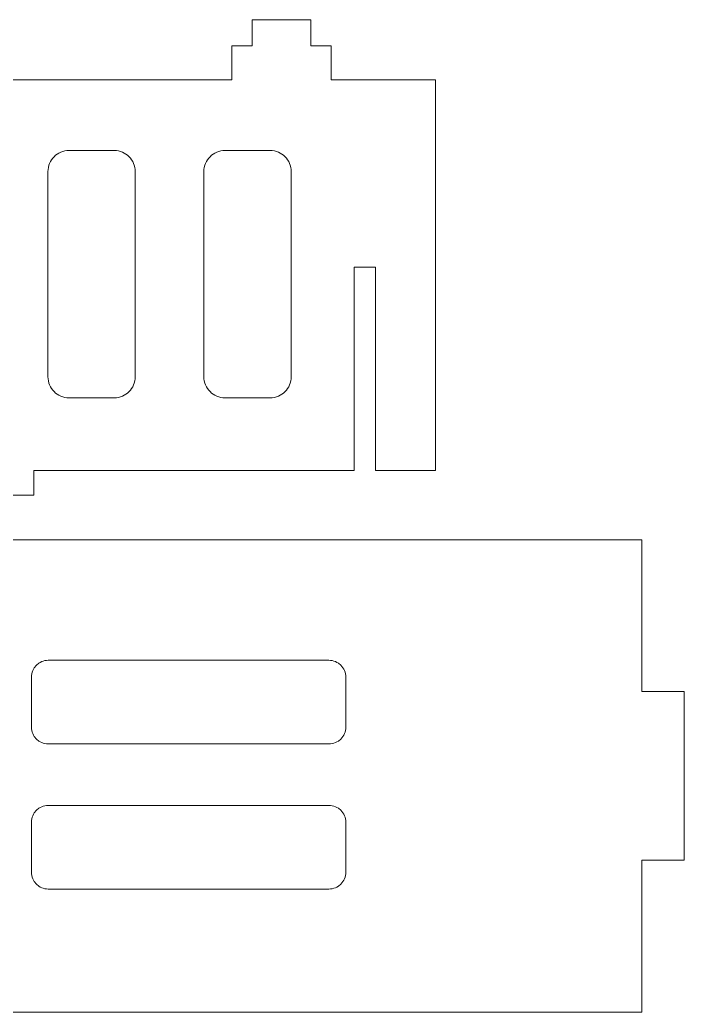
# Model space of a CAD drawing. Header units: millimetres. Extents: x -580 to 580, y -723 to 723.
# Drawn here: x 381.2 to 468.4, y -285.5 to -155.4 of the extents above; entities that cross this region are included whole.
import ezdxf

# ---------------------------------------------------------------- set-up
doc = ezdxf.new("R2010")
doc.units = ezdxf.units.MM
doc.header["$MEASUREMENT"] = 0
doc.layers.add('Camada 1', color=7, linetype='Continuous')

msp = doc.modelspace()

# ---------------------------------------------------------------- linework, layer by layer
at = {"layer": 'Camada 1', "color": 250, "lineweight": 9}
for points, knots in [([(277.954, -214.5025), (277.954, -214.5025), (211.0452, -214.5025), (211.0452, -214.5025), (211.0452, -214.5025), (211.0452, -214.5025), (211.0452, -187.8572), (211.0452, -187.8572), (211.0452, -187.8572), (211.0452, -187.8572), (208.2798, -187.8572), (208.2798, -187.8572), (208.2798, -187.8572), (208.2798, -187.8572), (208.2798, -214.5025), (208.2798, -214.5025), (208.2798, -214.5025), (208.2798, -214.5025), (201.1259, -214.5025), (201.1259, -214.5025), (201.1259, -214.5025), (201.1259, -214.5025), (201.1259, -163.2859), (201.1259, -163.2859), (201.1259, -163.2859), (201.1259, -163.2859), (215.4344, -163.2859), (215.4344, -163.2859), (215.4344, -163.2859), (215.4344, -163.2859), (215.4344, -158.8365), (215.4344, -158.8365), (215.4344, -158.8365), (215.4344, -158.8365), (218.1173, -158.8365), (218.1173, -158.8365), (218.1173, -158.8365), (218.1173, -158.8365), (218.1173, -155.4224), (218.1173, -155.4224), (218.1173, -155.4224), (218.1173, -155.4224), (225.8, -155.4224), (225.8, -155.4224), (225.8, -155.4224), (225.8, -155.4224), (225.8, -158.8365), (225.8, -158.8365), (225.8, -158.8365), (225.8, -158.8365), (228.4824, -158.8365), (228.4824, -158.8365), (228.4824, -158.8365), (228.4824, -158.8365), (228.4824, -163.2859), (228.4824, -163.2859), (228.4824, -163.2859), (228.4824, -163.2859), (311.6686, -163.2859), (311.6686, -163.2859), (311.6686, -163.2859), (311.6686, -163.2859), (311.6686, -158.8365), (311.6686, -158.8365), (311.6686, -158.8365), (311.6686, -158.8365), (314.3516, -158.8365), (314.3516, -158.8365), (314.3516, -158.8365), (314.3516, -158.8365), (314.3516, -155.4224), (314.3516, -155.4224), (314.3516, -155.4224), (314.3516, -155.4224), (322.0343, -155.4224), (322.0343, -155.4224), (322.0343, -155.4224), (322.0343, -155.4224), (322.0343, -158.8365), (322.0343, -158.8365), (322.0343, -158.8365), (322.0343, -158.8365), (324.7166, -158.8365), (324.7166, -158.8365), (324.7166, -158.8365), (324.7166, -158.8365), (324.7166, -163.2859), (324.7166, -163.2859), (324.7166, -163.2859), (324.7166, -163.2859), (409.009, -163.2859), (409.009, -163.2859), (409.009, -163.2859), (409.009, -163.2859), (409.009, -158.8365), (409.009, -158.8365), (409.009, -158.8365), (409.009, -158.8365), (411.6919, -158.8365), (411.6919, -158.8365), (411.6919, -158.8365), (411.6919, -158.8365), (411.6919, -155.4224), (411.6919, -155.4224), (411.6919, -155.4224), (411.6919, -155.4224), (419.3746, -155.4224), (419.3746, -155.4224), (419.3746, -155.4224), (419.3746, -155.4224), (419.3746, -158.8365), (419.3746, -158.8365), (419.3746, -158.8365), (419.3746, -158.8365), (422.057, -158.8365), (422.057, -158.8365), (422.057, -158.8365), (422.057, -158.8365), (422.057, -163.2859), (422.057, -163.2859), (422.057, -163.2859), (422.057, -163.2859), (435.7472, -163.2859), (435.7472, -163.2859), (435.7472, -163.2859), (435.7472, -163.2859), (435.7472, -214.5025), (435.7472, -214.5025), (435.7472, -214.5025), (435.7472, -214.5025), (427.8488, -214.5025), (427.8488, -214.5025), (427.8488, -214.5025), (427.8488, -214.5025), (427.8488, -187.8572), (427.8488, -187.8572), (427.8488, -187.8572), (427.8488, -187.8572), (425.0834, -187.8572), (425.0834, -187.8572), (425.0834, -187.8572), (425.0834, -187.8572), (425.0834, -214.5025), (425.0834, -214.5025), (425.0834, -214.5025), (425.0834, -214.5025), (383.0374, -214.5025), (383.0374, -214.5025), (383.0374, -214.5025), (383.0374, -214.5025), (383.0374, -217.7711), (383.0374, -217.7711), (383.0374, -217.7711), (383.0374, -217.7711), (360.9146, -217.7711), (360.9146, -217.7711), (360.9146, -217.7711), (360.9146, -217.7711), (360.9146, -214.5025), (360.9146, -214.5025), (360.9146, -214.5025), (360.9146, -214.5025), (300.0768, -214.5025), (300.0768, -214.5025), (300.0768, -214.5025), (300.0768, -214.5025), (300.0768, -217.7711), (300.0768, -217.7711), (300.0768, -217.7711), (300.0768, -217.7711), (277.954, -217.7711), (277.954, -217.7711), (277.954, -217.7711), (277.954, -217.7711), (277.954, -214.5025), (277.954, -214.5025), (277.954, -214.5025), (277.954, -214.5025), (277.954, -214.5025), (277.954, -214.5025)], [0, 0, 0, 0, 0.02173913, 0.02173913, 0.02173913, 0.02173913, 0.04347826, 0.04347826, 0.04347826, 0.04347826, 0.06521739, 0.06521739, 0.06521739, 0.06521739, 0.08695652, 0.08695652, 0.08695652, 0.08695652, 0.10869565, 0.10869565, 0.10869565, 0.10869565, 0.13043478, 0.13043478, 0.13043478, 0.13043478, 0.15217391, 0.15217391, 0.15217391, 0.15217391, 0.17391304, 0.17391304, 0.17391304, 0.17391304, 0.19565217, 0.19565217, 0.19565217, 0.19565217, 0.2173913, 0.2173913, 0.2173913, 0.2173913, 0.23913043, 0.23913043, 0.23913043, 0.23913043, 0.26086957, 0.26086957, 0.26086957, 0.26086957, 0.2826087, 0.2826087, 0.2826087, 0.2826087, 0.30434783, 0.30434783, 0.30434783, 0.30434783, 0.32608696, 0.32608696, 0.32608696, 0.32608696, 0.34782609, 0.34782609, 0.34782609, 0.34782609, 0.36956522, 0.36956522, 0.36956522, 0.36956522, 0.39130435, 0.39130435, 0.39130435, 0.39130435, 0.41304348, 0.41304348, 0.41304348, 0.41304348, 0.43478261, 0.43478261, 0.43478261, 0.43478261, 0.45652174, 0.45652174, 0.45652174, 0.45652174, 0.47826087, 0.47826087, 0.47826087, 0.47826087, 0.5, 0.5, 0.5, 0.5, 0.52173913, 0.52173913, 0.52173913, 0.52173913, 0.54347826, 0.54347826, 0.54347826, 0.54347826, 0.56521739, 0.56521739, 0.56521739, 0.56521739, 0.58695652, 0.58695652, 0.58695652, 0.58695652, 0.60869565, 0.60869565, 0.60869565, 0.60869565, 0.63043478, 0.63043478, 0.63043478, 0.63043478, 0.65217391, 0.65217391, 0.65217391, 0.65217391, 0.67391304, 0.67391304, 0.67391304, 0.67391304, 0.69565217, 0.69565217, 0.69565217, 0.69565217, 0.7173913, 0.7173913, 0.7173913, 0.7173913, 0.73913043, 0.73913043, 0.73913043, 0.73913043, 0.76086957, 0.76086957, 0.76086957, 0.76086957, 0.7826087, 0.7826087, 0.7826087, 0.7826087, 0.80434783, 0.80434783, 0.80434783, 0.80434783, 0.82608696, 0.82608696, 0.82608696, 0.82608696, 0.84782609, 0.84782609, 0.84782609, 0.84782609, 0.86956522, 0.86956522, 0.86956522, 0.86956522, 0.89130435, 0.89130435, 0.89130435, 0.89130435, 0.91304348, 0.91304348, 0.91304348, 0.91304348, 0.93478261, 0.93478261, 0.93478261, 0.93478261, 0.95652174, 0.95652174, 0.95652174, 0.95652174, 1, 1, 1, 1]), ([(77.4742, -285.5472), (77.4742, -285.5472), (77.4742, -276.7645), (77.4742, -276.7645), (77.4742, -276.7645), (77.4742, -276.7645), (89.4404, -276.7645), (89.4404, -276.7645), (89.4404, -276.7645), (89.4404, -276.7645), (89.4404, -273.9991), (89.4404, -273.9991), (89.4404, -273.9991), (89.4404, -273.9991), (77.4742, -273.9991), (77.4742, -273.9991), (77.4742, -273.9991), (77.4742, -273.9991), (77.4742, -265.6367), (77.4742, -265.6367), (77.4742, -265.6367), (77.4742, -265.6367), (71.9839, -265.6367), (71.9839, -265.6367), (71.9839, -265.6367), (71.9839, -265.6367), (71.9839, -255.958), (71.9839, -255.958), (71.9839, -255.958), (71.9839, -255.958), (89.4404, -255.958), (89.4404, -255.958), (89.4404, -255.958), (89.4404, -255.958), (89.4404, -253.1926), (89.4404, -253.1926), (89.4404, -253.1926), (89.4404, -253.1926), (71.9839, -253.1926), (71.9839, -253.1926), (71.9839, -253.1926), (71.9839, -253.1926), (71.9839, -243.5139), (71.9839, -243.5139), (71.9839, -243.5139), (71.9839, -243.5139), (77.4742, -243.5139), (77.4742, -243.5139), (77.4742, -243.5139), (77.4742, -243.5139), (77.4742, -235.2842), (77.4742, -235.2842), (77.4742, -235.2842), (77.4742, -235.2842), (89.4404, -235.2842), (89.4404, -235.2842), (89.4404, -235.2842), (89.4404, -235.2842), (89.4404, -232.5188), (89.4404, -232.5188), (89.4404, -232.5188), (89.4404, -232.5188), (77.4742, -232.5188), (77.4742, -232.5188), (77.4742, -232.5188), (77.4742, -232.5188), (77.4742, -223.6033), (77.4742, -223.6033), (77.4742, -223.6033), (77.4742, -223.6033), (462.8193, -223.6033), (462.8193, -223.6033), (462.8193, -223.6033), (462.8193, -223.6033), (462.8193, -243.5139), (462.8193, -243.5139), (462.8193, -243.5139), (462.8193, -243.5139), (468.36, -243.5139), (468.36, -243.5139), (468.36, -243.5139), (468.36, -243.5139), (468.36, -265.6367), (468.36, -265.6367), (468.36, -265.6367), (468.36, -265.6367), (462.8193, -265.6367), (462.8193, -265.6367), (462.8193, -265.6367), (462.8193, -265.6367), (462.8193, -285.5472), (462.8193, -285.5472), (462.8193, -285.5472), (462.8193, -285.5472), (77.4742, -285.5472), (77.4742, -285.5472), (77.4742, -285.5472), (77.4742, -285.5472), (77.4742, -285.5472), (77.4742, -285.5472)], [0, 0, 0, 0, 0.03846154, 0.03846154, 0.03846154, 0.03846154, 0.07692308, 0.07692308, 0.07692308, 0.07692308, 0.11538462, 0.11538462, 0.11538462, 0.11538462, 0.15384615, 0.15384615, 0.15384615, 0.15384615, 0.19230769, 0.19230769, 0.19230769, 0.19230769, 0.23076923, 0.23076923, 0.23076923, 0.23076923, 0.26923077, 0.26923077, 0.26923077, 0.26923077, 0.30769231, 0.30769231, 0.30769231, 0.30769231, 0.34615385, 0.34615385, 0.34615385, 0.34615385, 0.38461538, 0.38461538, 0.38461538, 0.38461538, 0.42307692, 0.42307692, 0.42307692, 0.42307692, 0.46153846, 0.46153846, 0.46153846, 0.46153846, 0.5, 0.5, 0.5, 0.5, 0.53846154, 0.53846154, 0.53846154, 0.53846154, 0.57692308, 0.57692308, 0.57692308, 0.57692308, 0.61538462, 0.61538462, 0.61538462, 0.61538462, 0.65384615, 0.65384615, 0.65384615, 0.65384615, 0.69230769, 0.69230769, 0.69230769, 0.69230769, 0.73076923, 0.73076923, 0.73076923, 0.73076923, 0.76923077, 0.76923077, 0.76923077, 0.76923077, 0.80769231, 0.80769231, 0.80769231, 0.80769231, 0.84615385, 0.84615385, 0.84615385, 0.84615385, 0.88461538, 0.88461538, 0.88461538, 0.88461538, 0.92307692, 0.92307692, 0.92307692, 0.92307692, 1, 1, 1, 1])]:
    msp.add_open_spline(points, degree=3, knots=knots, dxfattribs=at)
at = {"layer": 'Camada 1', "color": 240, "lineweight": 9}
for points, knots in [([(384.8835, -175.3191), (384.8835, -175.3191), (384.8835, -202.226), (384.8835, -202.226), (384.8835, -202.226), (384.8835, -202.226), (384.8979, -202.5077), (384.8979, -202.5077), (384.8979, -202.5077), (384.8979, -202.5077), (384.94, -202.7814), (384.94, -202.7814), (384.94, -202.7814), (384.94, -202.7814), (385.0084, -203.0459), (385.0084, -203.0459), (385.0084, -203.0459), (385.0084, -203.0459), (385.1018, -203.2997), (385.1018, -203.2997), (385.1018, -203.2997), (385.1018, -203.2997), (385.2186, -203.5413), (385.2186, -203.5413), (385.2186, -203.5413), (385.2186, -203.5413), (385.3575, -203.7693), (385.3575, -203.7693), (385.3575, -203.7693), (385.3575, -203.7693), (385.5171, -203.9823), (385.5171, -203.9823), (385.5171, -203.9823), (385.5171, -203.9823), (385.6959, -204.1789), (385.6959, -204.1789), (385.6959, -204.1789), (385.6959, -204.1789), (385.8925, -204.3578), (385.8925, -204.3578), (385.8925, -204.3578), (385.8925, -204.3578), (386.1055, -204.5173), (386.1055, -204.5173), (386.1055, -204.5173), (386.1055, -204.5173), (386.3336, -204.6562), (386.3336, -204.6562), (386.3336, -204.6562), (386.3336, -204.6562), (386.5752, -204.773), (386.5752, -204.773), (386.5752, -204.773), (386.5752, -204.773), (386.8289, -204.8664), (386.8289, -204.8664), (386.8289, -204.8664), (386.8289, -204.8664), (387.0934, -204.9348), (387.0934, -204.9348), (387.0934, -204.9348), (387.0934, -204.9348), (387.3672, -204.9769), (387.3672, -204.9769), (387.3672, -204.9769), (387.3672, -204.9769), (387.6489, -204.9913), (387.6489, -204.9913), (387.6489, -204.9913), (387.6489, -204.9913), (393.5811, -204.9913), (393.5811, -204.9913), (393.5811, -204.9913), (393.5811, -204.9913), (393.8628, -204.9769), (393.8628, -204.9769), (393.8628, -204.9769), (393.8628, -204.9769), (394.1367, -204.9348), (394.1367, -204.9348), (394.1367, -204.9348), (394.1367, -204.9348), (394.4011, -204.8664), (394.4011, -204.8664), (394.4011, -204.8664), (394.4011, -204.8664), (394.6549, -204.773), (394.6549, -204.773), (394.6549, -204.773), (394.6549, -204.773), (394.8965, -204.6562), (394.8965, -204.6562), (394.8965, -204.6562), (394.8965, -204.6562), (395.1245, -204.5173), (395.1245, -204.5173), (395.1245, -204.5173), (395.1245, -204.5173), (395.3376, -204.3578), (395.3376, -204.3578), (395.3376, -204.3578), (395.3376, -204.3578), (395.5342, -204.1789), (395.5342, -204.1789), (395.5342, -204.1789), (395.5342, -204.1789), (395.713, -203.9823), (395.713, -203.9823), (395.713, -203.9823), (395.713, -203.9823), (395.8726, -203.7693), (395.8726, -203.7693), (395.8726, -203.7693), (395.8726, -203.7693), (396.0115, -203.5413), (396.0115, -203.5413), (396.0115, -203.5413), (396.0115, -203.5413), (396.1283, -203.2997), (396.1283, -203.2997), (396.1283, -203.2997), (396.1283, -203.2997), (396.2216, -203.0459), (396.2216, -203.0459), (396.2216, -203.0459), (396.2216, -203.0459), (396.29, -202.7814), (396.29, -202.7814), (396.29, -202.7814), (396.29, -202.7814), (396.3322, -202.5077), (396.3322, -202.5077), (396.3322, -202.5077), (396.3322, -202.5077), (396.3465, -202.226), (396.3465, -202.226), (396.3465, -202.226), (396.3465, -202.226), (396.3465, -175.3191), (396.3465, -175.3191), (396.3465, -175.3191), (396.3465, -175.3191), (396.3322, -175.0374), (396.3322, -175.0374), (396.3322, -175.0374), (396.3322, -175.0374), (396.29, -174.7635), (396.29, -174.7635), (396.29, -174.7635), (396.29, -174.7635), (396.2216, -174.4991), (396.2216, -174.4991), (396.2216, -174.4991), (396.2216, -174.4991), (396.1283, -174.2453), (396.1283, -174.2453), (396.1283, -174.2453), (396.1283, -174.2453), (396.0115, -174.0037), (396.0115, -174.0037), (396.0115, -174.0037), (396.0115, -174.0037), (395.8726, -173.7757), (395.8726, -173.7757), (395.8726, -173.7757), (395.8726, -173.7757), (395.713, -173.5626), (395.713, -173.5626), (395.713, -173.5626), (395.713, -173.5626), (395.5342, -173.366), (395.5342, -173.366), (395.5342, -173.366), (395.5342, -173.366), (395.3376, -173.1872), (395.3376, -173.1872), (395.3376, -173.1872), (395.3376, -173.1872), (395.1245, -173.0276), (395.1245, -173.0276), (395.1245, -173.0276), (395.1245, -173.0276), (394.8965, -172.8887), (394.8965, -172.8887), (394.8965, -172.8887), (394.8965, -172.8887), (394.6549, -172.7719), (394.6549, -172.7719), (394.6549, -172.7719), (394.6549, -172.7719), (394.4011, -172.6785), (394.4011, -172.6785), (394.4011, -172.6785), (394.4011, -172.6785), (394.1367, -172.6101), (394.1367, -172.6101), (394.1367, -172.6101), (394.1367, -172.6101), (393.8628, -172.568), (393.8628, -172.568), (393.8628, -172.568), (393.8628, -172.568), (393.5811, -172.5537), (393.5811, -172.5537), (393.5811, -172.5537), (393.5811, -172.5537), (387.6489, -172.5537), (387.6489, -172.5537), (387.6489, -172.5537), (387.6489, -172.5537), (387.3672, -172.568), (387.3672, -172.568), (387.3672, -172.568), (387.3672, -172.568), (387.0934, -172.6101), (387.0934, -172.6101), (387.0934, -172.6101), (387.0934, -172.6101), (386.8289, -172.6785), (386.8289, -172.6785), (386.8289, -172.6785), (386.8289, -172.6785), (386.5752, -172.7719), (386.5752, -172.7719), (386.5752, -172.7719), (386.5752, -172.7719), (386.3336, -172.8887), (386.3336, -172.8887), (386.3336, -172.8887), (386.3336, -172.8887), (386.1055, -173.0276), (386.1055, -173.0276), (386.1055, -173.0276), (386.1055, -173.0276), (385.8925, -173.1872), (385.8925, -173.1872), (385.8925, -173.1872), (385.8925, -173.1872), (385.6959, -173.366), (385.6959, -173.366), (385.6959, -173.366), (385.6959, -173.366), (385.5171, -173.5626), (385.5171, -173.5626), (385.5171, -173.5626), (385.5171, -173.5626), (385.3575, -173.7757), (385.3575, -173.7757), (385.3575, -173.7757), (385.3575, -173.7757), (385.2186, -174.0037), (385.2186, -174.0037), (385.2186, -174.0037), (385.2186, -174.0037), (385.1018, -174.2453), (385.1018, -174.2453), (385.1018, -174.2453), (385.1018, -174.2453), (385.0084, -174.4991), (385.0084, -174.4991), (385.0084, -174.4991), (385.0084, -174.4991), (384.94, -174.7635), (384.94, -174.7635), (384.94, -174.7635), (384.94, -174.7635), (384.8979, -175.0374), (384.8979, -175.0374), (384.8979, -175.0374), (384.8979, -175.0374), (384.8835, -175.3191), (384.8835, -175.3191), (384.8835, -175.3191), (384.8835, -175.3191), (384.8835, -175.3191), (384.8835, -175.3191)], [0, 0, 0, 0, 0.01428571, 0.01428571, 0.01428571, 0.01428571, 0.02857143, 0.02857143, 0.02857143, 0.02857143, 0.04285714, 0.04285714, 0.04285714, 0.04285714, 0.05714286, 0.05714286, 0.05714286, 0.05714286, 0.07142857, 0.07142857, 0.07142857, 0.07142857, 0.08571429, 0.08571429, 0.08571429, 0.08571429, 0.1, 0.1, 0.1, 0.1, 0.11428571, 0.11428571, 0.11428571, 0.11428571, 0.12857143, 0.12857143, 0.12857143, 0.12857143, 0.14285714, 0.14285714, 0.14285714, 0.14285714, 0.15714286, 0.15714286, 0.15714286, 0.15714286, 0.17142857, 0.17142857, 0.17142857, 0.17142857, 0.18571429, 0.18571429, 0.18571429, 0.18571429, 0.2, 0.2, 0.2, 0.2, 0.21428571, 0.21428571, 0.21428571, 0.21428571, 0.22857143, 0.22857143, 0.22857143, 0.22857143, 0.24285714, 0.24285714, 0.24285714, 0.24285714, 0.25714286, 0.25714286, 0.25714286, 0.25714286, 0.27142857, 0.27142857, 0.27142857, 0.27142857, 0.28571429, 0.28571429, 0.28571429, 0.28571429, 0.3, 0.3, 0.3, 0.3, 0.31428571, 0.31428571, 0.31428571, 0.31428571, 0.32857143, 0.32857143, 0.32857143, 0.32857143, 0.34285714, 0.34285714, 0.34285714, 0.34285714, 0.35714286, 0.35714286, 0.35714286, 0.35714286, 0.37142857, 0.37142857, 0.37142857, 0.37142857, 0.38571429, 0.38571429, 0.38571429, 0.38571429, 0.4, 0.4, 0.4, 0.4, 0.41428571, 0.41428571, 0.41428571, 0.41428571, 0.42857143, 0.42857143, 0.42857143, 0.42857143, 0.44285714, 0.44285714, 0.44285714, 0.44285714, 0.45714286, 0.45714286, 0.45714286, 0.45714286, 0.47142857, 0.47142857, 0.47142857, 0.47142857, 0.48571429, 0.48571429, 0.48571429, 0.48571429, 0.5, 0.5, 0.5, 0.5, 0.51428571, 0.51428571, 0.51428571, 0.51428571, 0.52857143, 0.52857143, 0.52857143, 0.52857143, 0.54285714, 0.54285714, 0.54285714, 0.54285714, 0.55714286, 0.55714286, 0.55714286, 0.55714286, 0.57142857, 0.57142857, 0.57142857, 0.57142857, 0.58571429, 0.58571429, 0.58571429, 0.58571429, 0.6, 0.6, 0.6, 0.6, 0.61428571, 0.61428571, 0.61428571, 0.61428571, 0.62857143, 0.62857143, 0.62857143, 0.62857143, 0.64285714, 0.64285714, 0.64285714, 0.64285714, 0.65714286, 0.65714286, 0.65714286, 0.65714286, 0.67142857, 0.67142857, 0.67142857, 0.67142857, 0.68571429, 0.68571429, 0.68571429, 0.68571429, 0.7, 0.7, 0.7, 0.7, 0.71428571, 0.71428571, 0.71428571, 0.71428571, 0.72857143, 0.72857143, 0.72857143, 0.72857143, 0.74285714, 0.74285714, 0.74285714, 0.74285714, 0.75714286, 0.75714286, 0.75714286, 0.75714286, 0.77142857, 0.77142857, 0.77142857, 0.77142857, 0.78571429, 0.78571429, 0.78571429, 0.78571429, 0.8, 0.8, 0.8, 0.8, 0.81428571, 0.81428571, 0.81428571, 0.81428571, 0.82857143, 0.82857143, 0.82857143, 0.82857143, 0.84285714, 0.84285714, 0.84285714, 0.84285714, 0.85714286, 0.85714286, 0.85714286, 0.85714286, 0.87142857, 0.87142857, 0.87142857, 0.87142857, 0.88571429, 0.88571429, 0.88571429, 0.88571429, 0.9, 0.9, 0.9, 0.9, 0.91428571, 0.91428571, 0.91428571, 0.91428571, 0.92857143, 0.92857143, 0.92857143, 0.92857143, 0.94285714, 0.94285714, 0.94285714, 0.94285714, 0.95714286, 0.95714286, 0.95714286, 0.95714286, 0.97142857, 0.97142857, 0.97142857, 0.97142857, 1, 1, 1, 1]), ([(405.3471, -175.3191), (405.3471, -175.3191), (405.3471, -202.226), (405.3471, -202.226), (405.3471, -202.226), (405.3471, -202.226), (405.3615, -202.5077), (405.3615, -202.5077), (405.3615, -202.5077), (405.3615, -202.5077), (405.4036, -202.7814), (405.4036, -202.7814), (405.4036, -202.7814), (405.4036, -202.7814), (405.472, -203.0459), (405.472, -203.0459), (405.472, -203.0459), (405.472, -203.0459), (405.5654, -203.2997), (405.5654, -203.2997), (405.5654, -203.2997), (405.5654, -203.2997), (405.6822, -203.5413), (405.6822, -203.5413), (405.6822, -203.5413), (405.6822, -203.5413), (405.8211, -203.7693), (405.8211, -203.7693), (405.8211, -203.7693), (405.8211, -203.7693), (405.9807, -203.9823), (405.9807, -203.9823), (405.9807, -203.9823), (405.9807, -203.9823), (406.1595, -204.1789), (406.1595, -204.1789), (406.1595, -204.1789), (406.1595, -204.1789), (406.3561, -204.3578), (406.3561, -204.3578), (406.3561, -204.3578), (406.3561, -204.3578), (406.5691, -204.5173), (406.5691, -204.5173), (406.5691, -204.5173), (406.5691, -204.5173), (406.7972, -204.6562), (406.7972, -204.6562), (406.7972, -204.6562), (406.7972, -204.6562), (407.0388, -204.773), (407.0388, -204.773), (407.0388, -204.773), (407.0388, -204.773), (407.2925, -204.8664), (407.2925, -204.8664), (407.2925, -204.8664), (407.2925, -204.8664), (407.557, -204.9348), (407.557, -204.9348), (407.557, -204.9348), (407.557, -204.9348), (407.8308, -204.9769), (407.8308, -204.9769), (407.8308, -204.9769), (407.8308, -204.9769), (408.1125, -204.9913), (408.1125, -204.9913), (408.1125, -204.9913), (408.1125, -204.9913), (414.0447, -204.9913), (414.0447, -204.9913), (414.0447, -204.9913), (414.0447, -204.9913), (414.3264, -204.9769), (414.3264, -204.9769), (414.3264, -204.9769), (414.3264, -204.9769), (414.6003, -204.9348), (414.6003, -204.9348), (414.6003, -204.9348), (414.6003, -204.9348), (414.8647, -204.8664), (414.8647, -204.8664), (414.8647, -204.8664), (414.8647, -204.8664), (415.1185, -204.773), (415.1185, -204.773), (415.1185, -204.773), (415.1185, -204.773), (415.3601, -204.6562), (415.3601, -204.6562), (415.3601, -204.6562), (415.3601, -204.6562), (415.5881, -204.5173), (415.5881, -204.5173), (415.5881, -204.5173), (415.5881, -204.5173), (415.8012, -204.3578), (415.8012, -204.3578), (415.8012, -204.3578), (415.8012, -204.3578), (415.9978, -204.1789), (415.9978, -204.1789), (415.9978, -204.1789), (415.9978, -204.1789), (416.1766, -203.9823), (416.1766, -203.9823), (416.1766, -203.9823), (416.1766, -203.9823), (416.3362, -203.7693), (416.3362, -203.7693), (416.3362, -203.7693), (416.3362, -203.7693), (416.4751, -203.5413), (416.4751, -203.5413), (416.4751, -203.5413), (416.4751, -203.5413), (416.5919, -203.2997), (416.5919, -203.2997), (416.5919, -203.2997), (416.5919, -203.2997), (416.6852, -203.0459), (416.6852, -203.0459), (416.6852, -203.0459), (416.6852, -203.0459), (416.7536, -202.7814), (416.7536, -202.7814), (416.7536, -202.7814), (416.7536, -202.7814), (416.7958, -202.5077), (416.7958, -202.5077), (416.7958, -202.5077), (416.7958, -202.5077), (416.8101, -202.226), (416.8101, -202.226), (416.8101, -202.226), (416.8101, -202.226), (416.8101, -175.3191), (416.8101, -175.3191), (416.8101, -175.3191), (416.8101, -175.3191), (416.7958, -175.0374), (416.7958, -175.0374), (416.7958, -175.0374), (416.7958, -175.0374), (416.7536, -174.7635), (416.7536, -174.7635), (416.7536, -174.7635), (416.7536, -174.7635), (416.6852, -174.4991), (416.6852, -174.4991), (416.6852, -174.4991), (416.6852, -174.4991), (416.5919, -174.2453), (416.5919, -174.2453), (416.5919, -174.2453), (416.5919, -174.2453), (416.4751, -174.0037), (416.4751, -174.0037), (416.4751, -174.0037), (416.4751, -174.0037), (416.3362, -173.7757), (416.3362, -173.7757), (416.3362, -173.7757), (416.3362, -173.7757), (416.1766, -173.5626), (416.1766, -173.5626), (416.1766, -173.5626), (416.1766, -173.5626), (415.9978, -173.366), (415.9978, -173.366), (415.9978, -173.366), (415.9978, -173.366), (415.8012, -173.1872), (415.8012, -173.1872), (415.8012, -173.1872), (415.8012, -173.1872), (415.5881, -173.0276), (415.5881, -173.0276), (415.5881, -173.0276), (415.5881, -173.0276), (415.3601, -172.8887), (415.3601, -172.8887), (415.3601, -172.8887), (415.3601, -172.8887), (415.1185, -172.7719), (415.1185, -172.7719), (415.1185, -172.7719), (415.1185, -172.7719), (414.8647, -172.6785), (414.8647, -172.6785), (414.8647, -172.6785), (414.8647, -172.6785), (414.6003, -172.6101), (414.6003, -172.6101), (414.6003, -172.6101), (414.6003, -172.6101), (414.3264, -172.568), (414.3264, -172.568), (414.3264, -172.568), (414.3264, -172.568), (414.0447, -172.5537), (414.0447, -172.5537), (414.0447, -172.5537), (414.0447, -172.5537), (408.1125, -172.5537), (408.1125, -172.5537), (408.1125, -172.5537), (408.1125, -172.5537), (407.8308, -172.568), (407.8308, -172.568), (407.8308, -172.568), (407.8308, -172.568), (407.557, -172.6101), (407.557, -172.6101), (407.557, -172.6101), (407.557, -172.6101), (407.2925, -172.6785), (407.2925, -172.6785), (407.2925, -172.6785), (407.2925, -172.6785), (407.0388, -172.7719), (407.0388, -172.7719), (407.0388, -172.7719), (407.0388, -172.7719), (406.7972, -172.8887), (406.7972, -172.8887), (406.7972, -172.8887), (406.7972, -172.8887), (406.5691, -173.0276), (406.5691, -173.0276), (406.5691, -173.0276), (406.5691, -173.0276), (406.3561, -173.1872), (406.3561, -173.1872), (406.3561, -173.1872), (406.3561, -173.1872), (406.1595, -173.366), (406.1595, -173.366), (406.1595, -173.366), (406.1595, -173.366), (405.9807, -173.5626), (405.9807, -173.5626), (405.9807, -173.5626), (405.9807, -173.5626), (405.8211, -173.7757), (405.8211, -173.7757), (405.8211, -173.7757), (405.8211, -173.7757), (405.6822, -174.0037), (405.6822, -174.0037), (405.6822, -174.0037), (405.6822, -174.0037), (405.5654, -174.2453), (405.5654, -174.2453), (405.5654, -174.2453), (405.5654, -174.2453), (405.472, -174.4991), (405.472, -174.4991), (405.472, -174.4991), (405.472, -174.4991), (405.4036, -174.7635), (405.4036, -174.7635), (405.4036, -174.7635), (405.4036, -174.7635), (405.3615, -175.0374), (405.3615, -175.0374), (405.3615, -175.0374), (405.3615, -175.0374), (405.3471, -175.3191), (405.3471, -175.3191), (405.3471, -175.3191), (405.3471, -175.3191), (405.3471, -175.3191), (405.3471, -175.3191)], [0, 0, 0, 0, 0.01428571, 0.01428571, 0.01428571, 0.01428571, 0.02857143, 0.02857143, 0.02857143, 0.02857143, 0.04285714, 0.04285714, 0.04285714, 0.04285714, 0.05714286, 0.05714286, 0.05714286, 0.05714286, 0.07142857, 0.07142857, 0.07142857, 0.07142857, 0.08571429, 0.08571429, 0.08571429, 0.08571429, 0.1, 0.1, 0.1, 0.1, 0.11428571, 0.11428571, 0.11428571, 0.11428571, 0.12857143, 0.12857143, 0.12857143, 0.12857143, 0.14285714, 0.14285714, 0.14285714, 0.14285714, 0.15714286, 0.15714286, 0.15714286, 0.15714286, 0.17142857, 0.17142857, 0.17142857, 0.17142857, 0.18571429, 0.18571429, 0.18571429, 0.18571429, 0.2, 0.2, 0.2, 0.2, 0.21428571, 0.21428571, 0.21428571, 0.21428571, 0.22857143, 0.22857143, 0.22857143, 0.22857143, 0.24285714, 0.24285714, 0.24285714, 0.24285714, 0.25714286, 0.25714286, 0.25714286, 0.25714286, 0.27142857, 0.27142857, 0.27142857, 0.27142857, 0.28571429, 0.28571429, 0.28571429, 0.28571429, 0.3, 0.3, 0.3, 0.3, 0.31428571, 0.31428571, 0.31428571, 0.31428571, 0.32857143, 0.32857143, 0.32857143, 0.32857143, 0.34285714, 0.34285714, 0.34285714, 0.34285714, 0.35714286, 0.35714286, 0.35714286, 0.35714286, 0.37142857, 0.37142857, 0.37142857, 0.37142857, 0.38571429, 0.38571429, 0.38571429, 0.38571429, 0.4, 0.4, 0.4, 0.4, 0.41428571, 0.41428571, 0.41428571, 0.41428571, 0.42857143, 0.42857143, 0.42857143, 0.42857143, 0.44285714, 0.44285714, 0.44285714, 0.44285714, 0.45714286, 0.45714286, 0.45714286, 0.45714286, 0.47142857, 0.47142857, 0.47142857, 0.47142857, 0.48571429, 0.48571429, 0.48571429, 0.48571429, 0.5, 0.5, 0.5, 0.5, 0.51428571, 0.51428571, 0.51428571, 0.51428571, 0.52857143, 0.52857143, 0.52857143, 0.52857143, 0.54285714, 0.54285714, 0.54285714, 0.54285714, 0.55714286, 0.55714286, 0.55714286, 0.55714286, 0.57142857, 0.57142857, 0.57142857, 0.57142857, 0.58571429, 0.58571429, 0.58571429, 0.58571429, 0.6, 0.6, 0.6, 0.6, 0.61428571, 0.61428571, 0.61428571, 0.61428571, 0.62857143, 0.62857143, 0.62857143, 0.62857143, 0.64285714, 0.64285714, 0.64285714, 0.64285714, 0.65714286, 0.65714286, 0.65714286, 0.65714286, 0.67142857, 0.67142857, 0.67142857, 0.67142857, 0.68571429, 0.68571429, 0.68571429, 0.68571429, 0.7, 0.7, 0.7, 0.7, 0.71428571, 0.71428571, 0.71428571, 0.71428571, 0.72857143, 0.72857143, 0.72857143, 0.72857143, 0.74285714, 0.74285714, 0.74285714, 0.74285714, 0.75714286, 0.75714286, 0.75714286, 0.75714286, 0.77142857, 0.77142857, 0.77142857, 0.77142857, 0.78571429, 0.78571429, 0.78571429, 0.78571429, 0.8, 0.8, 0.8, 0.8, 0.81428571, 0.81428571, 0.81428571, 0.81428571, 0.82857143, 0.82857143, 0.82857143, 0.82857143, 0.84285714, 0.84285714, 0.84285714, 0.84285714, 0.85714286, 0.85714286, 0.85714286, 0.85714286, 0.87142857, 0.87142857, 0.87142857, 0.87142857, 0.88571429, 0.88571429, 0.88571429, 0.88571429, 0.9, 0.9, 0.9, 0.9, 0.91428571, 0.91428571, 0.91428571, 0.91428571, 0.92857143, 0.92857143, 0.92857143, 0.92857143, 0.94285714, 0.94285714, 0.94285714, 0.94285714, 0.95714286, 0.95714286, 0.95714286, 0.95714286, 0.97142857, 0.97142857, 0.97142857, 0.97142857, 1, 1, 1, 1]), ([(421.7533, -239.4062), (421.7533, -239.4062), (384.9315, -239.4062), (384.9315, -239.4062), (384.9315, -239.4062), (384.9315, -239.4062), (384.7062, -239.4177), (384.7062, -239.4177), (384.7062, -239.4177), (384.7062, -239.4177), (384.4871, -239.4513), (384.4871, -239.4513), (384.4871, -239.4513), (384.4871, -239.4513), (384.2755, -239.5061), (384.2755, -239.5061), (384.2755, -239.5061), (384.2755, -239.5061), (384.0725, -239.5807), (384.0725, -239.5807), (384.0725, -239.5807), (384.0725, -239.5807), (383.8792, -239.6743), (383.8792, -239.6743), (383.8792, -239.6743), (383.8792, -239.6743), (383.6968, -239.7854), (383.6968, -239.7854), (383.6968, -239.7854), (383.6968, -239.7854), (383.369, -240.0561), (383.369, -240.0561), (383.369, -240.0561), (383.369, -240.0561), (383.0983, -240.3839), (383.0983, -240.3839), (383.0983, -240.3839), (383.0983, -240.3839), (382.9872, -240.5663), (382.9872, -240.5663), (382.9872, -240.5663), (382.9872, -240.5663), (382.8938, -240.7596), (382.8938, -240.7596), (382.8938, -240.7596), (382.8938, -240.7596), (382.8191, -240.9626), (382.8191, -240.9626), (382.8191, -240.9626), (382.8191, -240.9626), (382.7643, -241.174), (382.7643, -241.174), (382.7643, -241.174), (382.7643, -241.174), (382.7307, -241.3932), (382.7307, -241.3932), (382.7307, -241.3932), (382.7307, -241.3932), (382.7193, -241.6184), (382.7193, -241.6184), (382.7193, -241.6184), (382.7193, -241.6184), (382.7193, -248.1691), (382.7193, -248.1691), (382.7193, -248.1691), (382.7193, -248.1691), (382.7307, -248.3944), (382.7307, -248.3944), (382.7307, -248.3944), (382.7307, -248.3944), (382.7643, -248.6136), (382.7643, -248.6136), (382.7643, -248.6136), (382.7643, -248.6136), (382.8191, -248.8251), (382.8191, -248.8251), (382.8191, -248.8251), (382.8191, -248.8251), (382.8938, -249.0281), (382.8938, -249.0281), (382.8938, -249.0281), (382.8938, -249.0281), (382.9872, -249.2214), (382.9872, -249.2214), (382.9872, -249.2214), (382.9872, -249.2214), (383.0983, -249.4038), (383.0983, -249.4038), (383.0983, -249.4038), (383.0983, -249.4038), (383.369, -249.7314), (383.369, -249.7314), (383.369, -249.7314), (383.369, -249.7314), (383.6968, -250.0022), (383.6968, -250.0022), (383.6968, -250.0022), (383.6968, -250.0022), (383.8792, -250.1134), (383.8792, -250.1134), (383.8792, -250.1134), (383.8792, -250.1134), (384.0725, -250.2069), (384.0725, -250.2069), (384.0725, -250.2069), (384.0725, -250.2069), (384.2755, -250.2814), (384.2755, -250.2814), (384.2755, -250.2814), (384.2755, -250.2814), (384.4871, -250.3363), (384.4871, -250.3363), (384.4871, -250.3363), (384.4871, -250.3363), (384.7062, -250.3699), (384.7062, -250.3699), (384.7062, -250.3699), (384.7062, -250.3699), (384.9315, -250.3813), (384.9315, -250.3813), (384.9315, -250.3813), (384.9315, -250.3813), (421.7533, -250.3813), (421.7533, -250.3813), (421.7533, -250.3813), (421.7533, -250.3813), (421.9786, -250.3699), (421.9786, -250.3699), (421.9786, -250.3699), (421.9786, -250.3699), (422.1977, -250.3363), (422.1977, -250.3363), (422.1977, -250.3363), (422.1977, -250.3363), (422.4092, -250.2814), (422.4092, -250.2814), (422.4092, -250.2814), (422.4092, -250.2814), (422.6122, -250.2069), (422.6122, -250.2069), (422.6122, -250.2069), (422.6122, -250.2069), (422.8055, -250.1134), (422.8055, -250.1134), (422.8055, -250.1134), (422.8055, -250.1134), (422.9879, -250.0022), (422.9879, -250.0022), (422.9879, -250.0022), (422.9879, -250.0022), (423.3157, -249.7314), (423.3157, -249.7314), (423.3157, -249.7314), (423.3157, -249.7314), (423.5864, -249.4038), (423.5864, -249.4038), (423.5864, -249.4038), (423.5864, -249.4038), (423.6975, -249.2214), (423.6975, -249.2214), (423.6975, -249.2214), (423.6975, -249.2214), (423.791, -249.0281), (423.791, -249.0281), (423.791, -249.0281), (423.791, -249.0281), (423.8657, -248.8251), (423.8657, -248.8251), (423.8657, -248.8251), (423.8657, -248.8251), (423.9204, -248.6136), (423.9204, -248.6136), (423.9204, -248.6136), (423.9204, -248.6136), (423.9541, -248.3944), (423.9541, -248.3944), (423.9541, -248.3944), (423.9541, -248.3944), (423.9656, -248.1691), (423.9656, -248.1691), (423.9656, -248.1691), (423.9656, -248.1691), (423.9656, -241.6184), (423.9656, -241.6184), (423.9656, -241.6184), (423.9656, -241.6184), (423.9541, -241.3932), (423.9541, -241.3932), (423.9541, -241.3932), (423.9541, -241.3932), (423.9204, -241.174), (423.9204, -241.174), (423.9204, -241.174), (423.9204, -241.174), (423.8657, -240.9626), (423.8657, -240.9626), (423.8657, -240.9626), (423.8657, -240.9626), (423.791, -240.7596), (423.791, -240.7596), (423.791, -240.7596), (423.791, -240.7596), (423.6975, -240.5663), (423.6975, -240.5663), (423.6975, -240.5663), (423.6975, -240.5663), (423.5864, -240.3839), (423.5864, -240.3839), (423.5864, -240.3839), (423.5864, -240.3839), (423.3157, -240.0561), (423.3157, -240.0561), (423.3157, -240.0561), (423.3157, -240.0561), (422.9879, -239.7854), (422.9879, -239.7854), (422.9879, -239.7854), (422.9879, -239.7854), (422.8055, -239.6743), (422.8055, -239.6743), (422.8055, -239.6743), (422.8055, -239.6743), (422.6122, -239.5807), (422.6122, -239.5807), (422.6122, -239.5807), (422.6122, -239.5807), (422.4092, -239.5061), (422.4092, -239.5061), (422.4092, -239.5061), (422.4092, -239.5061), (422.1977, -239.4513), (422.1977, -239.4513), (422.1977, -239.4513), (422.1977, -239.4513), (421.9786, -239.4177), (421.9786, -239.4177), (421.9786, -239.4177), (421.9786, -239.4177), (421.7533, -239.4062), (421.7533, -239.4062), (421.7533, -239.4062), (421.7533, -239.4062), (421.7533, -239.4062), (421.7533, -239.4062)], [0, 0, 0, 0, 0.01612903, 0.01612903, 0.01612903, 0.01612903, 0.03225806, 0.03225806, 0.03225806, 0.03225806, 0.0483871, 0.0483871, 0.0483871, 0.0483871, 0.06451613, 0.06451613, 0.06451613, 0.06451613, 0.08064516, 0.08064516, 0.08064516, 0.08064516, 0.09677419, 0.09677419, 0.09677419, 0.09677419, 0.11290323, 0.11290323, 0.11290323, 0.11290323, 0.12903226, 0.12903226, 0.12903226, 0.12903226, 0.14516129, 0.14516129, 0.14516129, 0.14516129, 0.16129032, 0.16129032, 0.16129032, 0.16129032, 0.17741935, 0.17741935, 0.17741935, 0.17741935, 0.19354839, 0.19354839, 0.19354839, 0.19354839, 0.20967742, 0.20967742, 0.20967742, 0.20967742, 0.22580645, 0.22580645, 0.22580645, 0.22580645, 0.24193548, 0.24193548, 0.24193548, 0.24193548, 0.25806452, 0.25806452, 0.25806452, 0.25806452, 0.27419355, 0.27419355, 0.27419355, 0.27419355, 0.29032258, 0.29032258, 0.29032258, 0.29032258, 0.30645161, 0.30645161, 0.30645161, 0.30645161, 0.32258065, 0.32258065, 0.32258065, 0.32258065, 0.33870968, 0.33870968, 0.33870968, 0.33870968, 0.35483871, 0.35483871, 0.35483871, 0.35483871, 0.37096774, 0.37096774, 0.37096774, 0.37096774, 0.38709677, 0.38709677, 0.38709677, 0.38709677, 0.40322581, 0.40322581, 0.40322581, 0.40322581, 0.41935484, 0.41935484, 0.41935484, 0.41935484, 0.43548387, 0.43548387, 0.43548387, 0.43548387, 0.4516129, 0.4516129, 0.4516129, 0.4516129, 0.46774194, 0.46774194, 0.46774194, 0.46774194, 0.48387097, 0.48387097, 0.48387097, 0.48387097, 0.5, 0.5, 0.5, 0.5, 0.51612903, 0.51612903, 0.51612903, 0.51612903, 0.53225806, 0.53225806, 0.53225806, 0.53225806, 0.5483871, 0.5483871, 0.5483871, 0.5483871, 0.56451613, 0.56451613, 0.56451613, 0.56451613, 0.58064516, 0.58064516, 0.58064516, 0.58064516, 0.59677419, 0.59677419, 0.59677419, 0.59677419, 0.61290323, 0.61290323, 0.61290323, 0.61290323, 0.62903226, 0.62903226, 0.62903226, 0.62903226, 0.64516129, 0.64516129, 0.64516129, 0.64516129, 0.66129032, 0.66129032, 0.66129032, 0.66129032, 0.67741935, 0.67741935, 0.67741935, 0.67741935, 0.69354839, 0.69354839, 0.69354839, 0.69354839, 0.70967742, 0.70967742, 0.70967742, 0.70967742, 0.72580645, 0.72580645, 0.72580645, 0.72580645, 0.74193548, 0.74193548, 0.74193548, 0.74193548, 0.75806452, 0.75806452, 0.75806452, 0.75806452, 0.77419355, 0.77419355, 0.77419355, 0.77419355, 0.79032258, 0.79032258, 0.79032258, 0.79032258, 0.80645161, 0.80645161, 0.80645161, 0.80645161, 0.82258065, 0.82258065, 0.82258065, 0.82258065, 0.83870968, 0.83870968, 0.83870968, 0.83870968, 0.85483871, 0.85483871, 0.85483871, 0.85483871, 0.87096774, 0.87096774, 0.87096774, 0.87096774, 0.88709677, 0.88709677, 0.88709677, 0.88709677, 0.90322581, 0.90322581, 0.90322581, 0.90322581, 0.91935484, 0.91935484, 0.91935484, 0.91935484, 0.93548387, 0.93548387, 0.93548387, 0.93548387, 0.9516129, 0.9516129, 0.9516129, 0.9516129, 0.96774194, 0.96774194, 0.96774194, 0.96774194, 1, 1, 1, 1]), ([(421.7533, -258.4296), (421.7533, -258.4296), (384.9315, -258.4296), (384.9315, -258.4296), (384.9315, -258.4296), (384.9315, -258.4296), (384.7062, -258.4412), (384.7062, -258.4412), (384.7062, -258.4412), (384.7062, -258.4412), (384.4871, -258.4748), (384.4871, -258.4748), (384.4871, -258.4748), (384.4871, -258.4748), (384.2755, -258.5296), (384.2755, -258.5296), (384.2755, -258.5296), (384.2755, -258.5296), (384.0725, -258.6042), (384.0725, -258.6042), (384.0725, -258.6042), (384.0725, -258.6042), (383.8792, -258.6977), (383.8792, -258.6977), (383.8792, -258.6977), (383.8792, -258.6977), (383.6968, -258.8088), (383.6968, -258.8088), (383.6968, -258.8088), (383.6968, -258.8088), (383.369, -259.0795), (383.369, -259.0795), (383.369, -259.0795), (383.369, -259.0795), (383.0983, -259.4073), (383.0983, -259.4073), (383.0983, -259.4073), (383.0983, -259.4073), (382.9872, -259.5897), (382.9872, -259.5897), (382.9872, -259.5897), (382.9872, -259.5897), (382.8938, -259.783), (382.8938, -259.783), (382.8938, -259.783), (382.8938, -259.783), (382.8191, -259.986), (382.8191, -259.986), (382.8191, -259.986), (382.8191, -259.986), (382.7643, -260.1975), (382.7643, -260.1975), (382.7643, -260.1975), (382.7643, -260.1975), (382.7307, -260.4166), (382.7307, -260.4166), (382.7307, -260.4166), (382.7307, -260.4166), (382.7193, -260.6419), (382.7193, -260.6419), (382.7193, -260.6419), (382.7193, -260.6419), (382.7193, -267.1925), (382.7193, -267.1925), (382.7193, -267.1925), (382.7193, -267.1925), (382.7307, -267.4179), (382.7307, -267.4179), (382.7307, -267.4179), (382.7307, -267.4179), (382.7643, -267.637), (382.7643, -267.637), (382.7643, -267.637), (382.7643, -267.637), (382.8191, -267.8485), (382.8191, -267.8485), (382.8191, -267.8485), (382.8191, -267.8485), (382.8938, -268.0515), (382.8938, -268.0515), (382.8938, -268.0515), (382.8938, -268.0515), (382.9872, -268.2448), (382.9872, -268.2448), (382.9872, -268.2448), (382.9872, -268.2448), (383.0983, -268.4272), (383.0983, -268.4272), (383.0983, -268.4272), (383.0983, -268.4272), (383.369, -268.7549), (383.369, -268.7549), (383.369, -268.7549), (383.369, -268.7549), (383.6968, -269.0256), (383.6968, -269.0256), (383.6968, -269.0256), (383.6968, -269.0256), (383.8792, -269.1368), (383.8792, -269.1368), (383.8792, -269.1368), (383.8792, -269.1368), (384.0725, -269.2303), (384.0725, -269.2303), (384.0725, -269.2303), (384.0725, -269.2303), (384.2755, -269.3049), (384.2755, -269.3049), (384.2755, -269.3049), (384.2755, -269.3049), (384.4871, -269.3597), (384.4871, -269.3597), (384.4871, -269.3597), (384.4871, -269.3597), (384.7062, -269.3933), (384.7062, -269.3933), (384.7062, -269.3933), (384.7062, -269.3933), (384.9315, -269.4048), (384.9315, -269.4048), (384.9315, -269.4048), (384.9315, -269.4048), (421.7533, -269.4048), (421.7533, -269.4048), (421.7533, -269.4048), (421.7533, -269.4048), (421.9786, -269.3933), (421.9786, -269.3933), (421.9786, -269.3933), (421.9786, -269.3933), (422.1977, -269.3597), (422.1977, -269.3597), (422.1977, -269.3597), (422.1977, -269.3597), (422.4092, -269.3049), (422.4092, -269.3049), (422.4092, -269.3049), (422.4092, -269.3049), (422.6122, -269.2303), (422.6122, -269.2303), (422.6122, -269.2303), (422.6122, -269.2303), (422.8055, -269.1368), (422.8055, -269.1368), (422.8055, -269.1368), (422.8055, -269.1368), (422.9879, -269.0256), (422.9879, -269.0256), (422.9879, -269.0256), (422.9879, -269.0256), (423.3157, -268.7549), (423.3157, -268.7549), (423.3157, -268.7549), (423.3157, -268.7549), (423.5864, -268.4272), (423.5864, -268.4272), (423.5864, -268.4272), (423.5864, -268.4272), (423.6975, -268.2448), (423.6975, -268.2448), (423.6975, -268.2448), (423.6975, -268.2448), (423.791, -268.0515), (423.791, -268.0515), (423.791, -268.0515), (423.791, -268.0515), (423.8657, -267.8485), (423.8657, -267.8485), (423.8657, -267.8485), (423.8657, -267.8485), (423.9204, -267.637), (423.9204, -267.637), (423.9204, -267.637), (423.9204, -267.637), (423.9541, -267.4179), (423.9541, -267.4179), (423.9541, -267.4179), (423.9541, -267.4179), (423.9656, -267.1925), (423.9656, -267.1925), (423.9656, -267.1925), (423.9656, -267.1925), (423.9656, -260.6419), (423.9656, -260.6419), (423.9656, -260.6419), (423.9656, -260.6419), (423.9541, -260.4166), (423.9541, -260.4166), (423.9541, -260.4166), (423.9541, -260.4166), (423.9204, -260.1975), (423.9204, -260.1975), (423.9204, -260.1975), (423.9204, -260.1975), (423.8657, -259.986), (423.8657, -259.986), (423.8657, -259.986), (423.8657, -259.986), (423.791, -259.783), (423.791, -259.783), (423.791, -259.783), (423.791, -259.783), (423.6975, -259.5897), (423.6975, -259.5897), (423.6975, -259.5897), (423.6975, -259.5897), (423.5864, -259.4073), (423.5864, -259.4073), (423.5864, -259.4073), (423.5864, -259.4073), (423.3157, -259.0795), (423.3157, -259.0795), (423.3157, -259.0795), (423.3157, -259.0795), (422.9879, -258.8088), (422.9879, -258.8088), (422.9879, -258.8088), (422.9879, -258.8088), (422.8055, -258.6977), (422.8055, -258.6977), (422.8055, -258.6977), (422.8055, -258.6977), (422.6122, -258.6042), (422.6122, -258.6042), (422.6122, -258.6042), (422.6122, -258.6042), (422.4092, -258.5296), (422.4092, -258.5296), (422.4092, -258.5296), (422.4092, -258.5296), (422.1977, -258.4748), (422.1977, -258.4748), (422.1977, -258.4748), (422.1977, -258.4748), (421.9786, -258.4412), (421.9786, -258.4412), (421.9786, -258.4412), (421.9786, -258.4412), (421.7533, -258.4296), (421.7533, -258.4296), (421.7533, -258.4296), (421.7533, -258.4296), (421.7533, -258.4296), (421.7533, -258.4296)], [0, 0, 0, 0, 0.01612903, 0.01612903, 0.01612903, 0.01612903, 0.03225806, 0.03225806, 0.03225806, 0.03225806, 0.0483871, 0.0483871, 0.0483871, 0.0483871, 0.06451613, 0.06451613, 0.06451613, 0.06451613, 0.08064516, 0.08064516, 0.08064516, 0.08064516, 0.09677419, 0.09677419, 0.09677419, 0.09677419, 0.11290323, 0.11290323, 0.11290323, 0.11290323, 0.12903226, 0.12903226, 0.12903226, 0.12903226, 0.14516129, 0.14516129, 0.14516129, 0.14516129, 0.16129032, 0.16129032, 0.16129032, 0.16129032, 0.17741935, 0.17741935, 0.17741935, 0.17741935, 0.19354839, 0.19354839, 0.19354839, 0.19354839, 0.20967742, 0.20967742, 0.20967742, 0.20967742, 0.22580645, 0.22580645, 0.22580645, 0.22580645, 0.24193548, 0.24193548, 0.24193548, 0.24193548, 0.25806452, 0.25806452, 0.25806452, 0.25806452, 0.27419355, 0.27419355, 0.27419355, 0.27419355, 0.29032258, 0.29032258, 0.29032258, 0.29032258, 0.30645161, 0.30645161, 0.30645161, 0.30645161, 0.32258065, 0.32258065, 0.32258065, 0.32258065, 0.33870968, 0.33870968, 0.33870968, 0.33870968, 0.35483871, 0.35483871, 0.35483871, 0.35483871, 0.37096774, 0.37096774, 0.37096774, 0.37096774, 0.38709677, 0.38709677, 0.38709677, 0.38709677, 0.40322581, 0.40322581, 0.40322581, 0.40322581, 0.41935484, 0.41935484, 0.41935484, 0.41935484, 0.43548387, 0.43548387, 0.43548387, 0.43548387, 0.4516129, 0.4516129, 0.4516129, 0.4516129, 0.46774194, 0.46774194, 0.46774194, 0.46774194, 0.48387097, 0.48387097, 0.48387097, 0.48387097, 0.5, 0.5, 0.5, 0.5, 0.51612903, 0.51612903, 0.51612903, 0.51612903, 0.53225806, 0.53225806, 0.53225806, 0.53225806, 0.5483871, 0.5483871, 0.5483871, 0.5483871, 0.56451613, 0.56451613, 0.56451613, 0.56451613, 0.58064516, 0.58064516, 0.58064516, 0.58064516, 0.59677419, 0.59677419, 0.59677419, 0.59677419, 0.61290323, 0.61290323, 0.61290323, 0.61290323, 0.62903226, 0.62903226, 0.62903226, 0.62903226, 0.64516129, 0.64516129, 0.64516129, 0.64516129, 0.66129032, 0.66129032, 0.66129032, 0.66129032, 0.67741935, 0.67741935, 0.67741935, 0.67741935, 0.69354839, 0.69354839, 0.69354839, 0.69354839, 0.70967742, 0.70967742, 0.70967742, 0.70967742, 0.72580645, 0.72580645, 0.72580645, 0.72580645, 0.74193548, 0.74193548, 0.74193548, 0.74193548, 0.75806452, 0.75806452, 0.75806452, 0.75806452, 0.77419355, 0.77419355, 0.77419355, 0.77419355, 0.79032258, 0.79032258, 0.79032258, 0.79032258, 0.80645161, 0.80645161, 0.80645161, 0.80645161, 0.82258065, 0.82258065, 0.82258065, 0.82258065, 0.83870968, 0.83870968, 0.83870968, 0.83870968, 0.85483871, 0.85483871, 0.85483871, 0.85483871, 0.87096774, 0.87096774, 0.87096774, 0.87096774, 0.88709677, 0.88709677, 0.88709677, 0.88709677, 0.90322581, 0.90322581, 0.90322581, 0.90322581, 0.91935484, 0.91935484, 0.91935484, 0.91935484, 0.93548387, 0.93548387, 0.93548387, 0.93548387, 0.9516129, 0.9516129, 0.9516129, 0.9516129, 0.96774194, 0.96774194, 0.96774194, 0.96774194, 1, 1, 1, 1])]:
    msp.add_open_spline(points, degree=3, knots=knots, dxfattribs=at)

doc.saveas('drawing.dxf')
